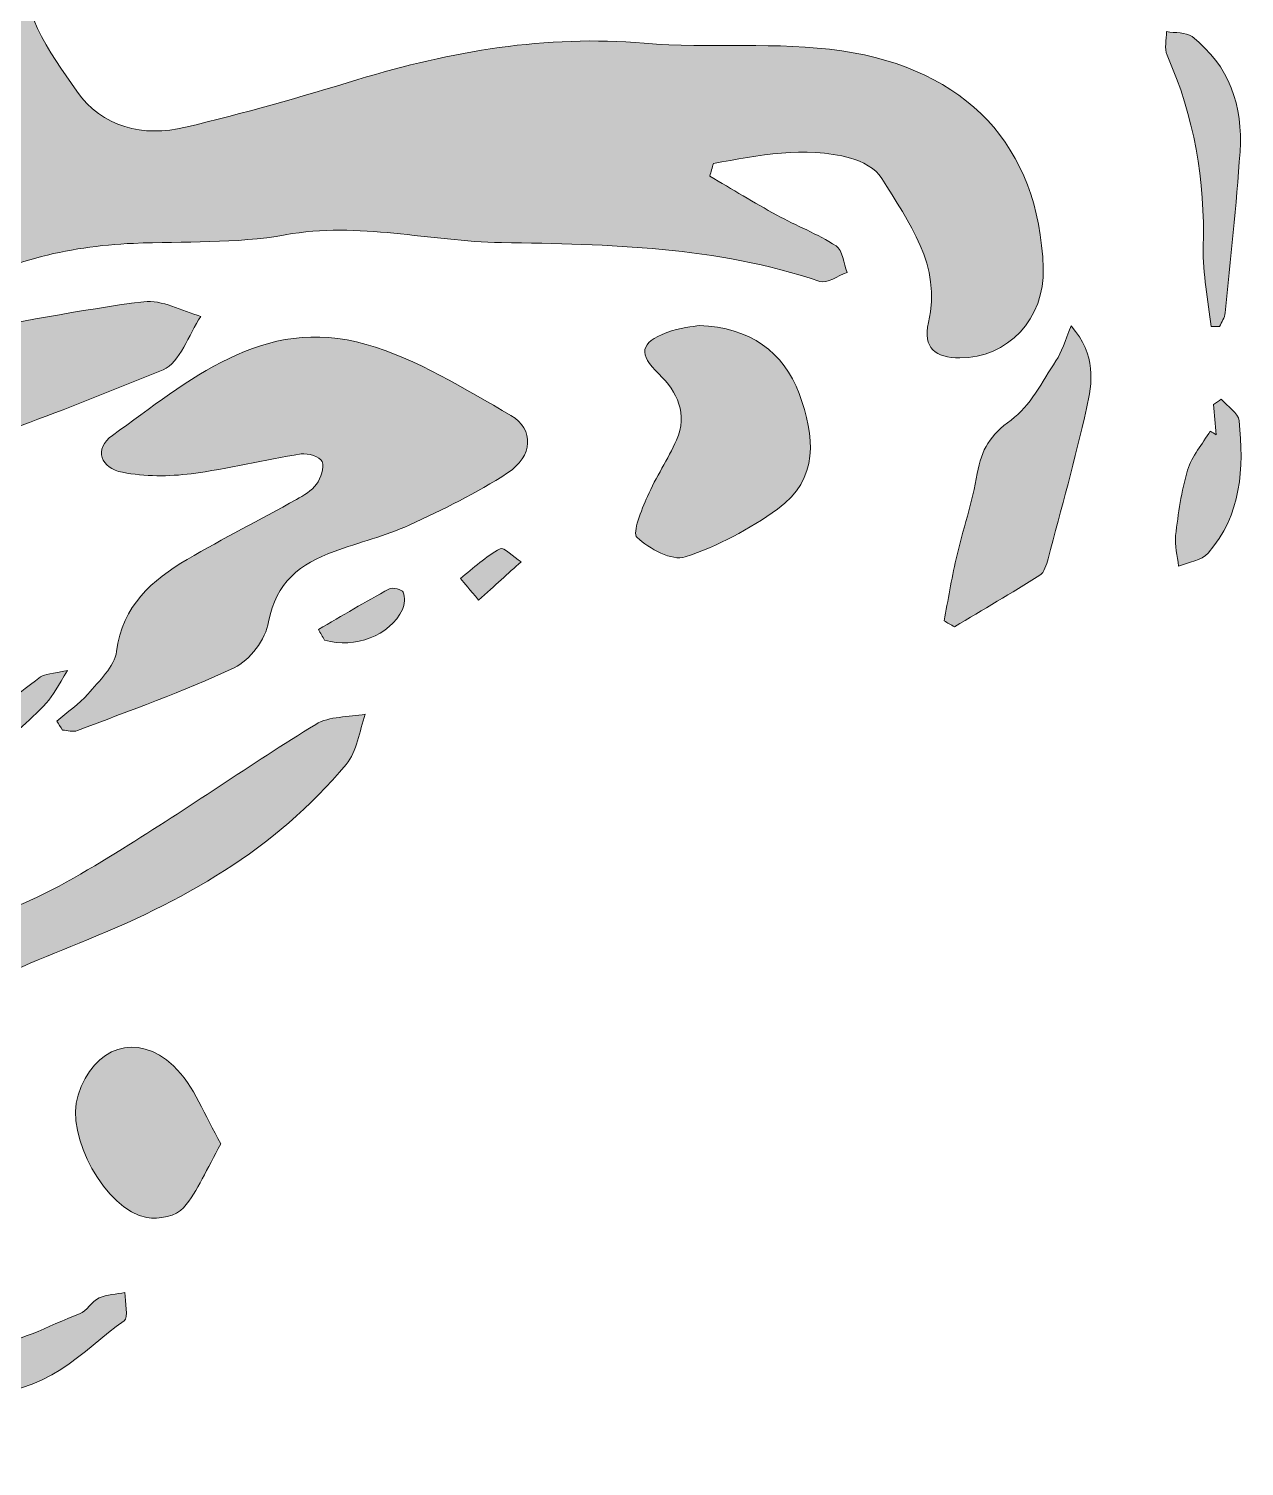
# Model space of a CAD drawing. Header units: centimetres. Extents: x -3.2 to 24.3, y 7.3 to 22.4.
# Drawn here: x 1.338 to 4.996, y 10.124 to 14.45 of the extents above; entities that cross this region are included whole.
import ezdxf

# ---------------------------------------------------------------- set-up
doc = ezdxf.new("R2010")
doc.units = ezdxf.units.CM
doc.header["$MEASUREMENT"] = 0
doc.layers.add('Layer 1', color=7, linetype='Continuous', lineweight=0)

msp = doc.modelspace()

# ---------------------------------------------------------------- hatches: boundary and pattern name
at = {"layer": 'Layer 1', "true_color": 0x000000, "transparency": 33554687}
h = msp.add_hatch(color=18, dxfattribs=at)
h.dxf.hatch_style = 2
edge = h.paths.add_edge_path()
edge.add_spline(control_points=[(3.3873, 14.0069), (3.4543, 13.9676), (3.5205, 13.9269), (3.5887, 13.8896), (3.6476, 13.8573), (3.7115, 13.8332), (3.7674, 13.7966), (3.7873, 13.7836), (3.79, 13.7443), (3.8006, 13.717), (3.7729, 13.7072), (3.74, 13.6823), (3.7182, 13.6897), (3.4066, 13.7958), (3.0841, 13.8015), (2.7601, 13.8068), (2.5436, 13.8104), (2.331, 13.8703), (2.1098, 13.8302), (1.9608, 13.8032), (1.8054, 13.811), (1.6528, 13.8045), (1.4507, 13.7959), (1.2595, 13.7483), (1.085, 13.6445), (1.0493, 13.6232), (1.0216, 13.5883), (0.9902, 13.5597), (0.994, 13.5503), (0.9977, 13.5409), (1.0015, 13.5315), (1.0363, 13.5315), (1.0719, 13.5267), (1.1058, 13.5323), (1.2985, 13.5643), (1.49, 13.6042), (1.6835, 13.6289), (1.7381, 13.6359), (1.7981, 13.6007), (1.8556, 13.5848), (1.8183, 13.5297), (1.793, 13.4452), (1.7417, 13.4243), (1.4753, 13.3162), (1.2071, 13.2064), (0.9302, 13.1324), (0.716, 13.0751), (0.5205, 13.3296), (0.5953, 13.539), (0.6189, 13.6054), (0.6486, 13.6696), (0.6719, 13.7361), (0.7376, 13.9236), (0.7938, 13.9602), (0.9905, 13.9553), (1.0464, 13.9539), (1.1044, 13.9673), (1.1584, 13.9837), (1.2186, 14.0019), (1.2472, 14.0494), (1.2271, 14.1117), (1.1969, 14.2055), (1.1695, 14.3018), (1.1254, 14.3892), (1.062, 14.5147), (1.0625, 14.6545), (1.1519, 14.7359), (1.1816, 14.7629), (1.2357, 14.7897), (1.2673, 14.78), (1.2946, 14.7715), (1.3239, 14.7094), (1.3208, 14.6738), (1.3061, 14.5079), (1.3967, 14.3838), (1.4818, 14.2625), (1.5583, 14.1537), (1.682, 14.1234), (1.8092, 14.1538), (1.9837, 14.1953), (2.1564, 14.245), (2.328, 14.2973), (2.6095, 14.383), (2.8935, 14.4321), (3.1902, 14.407), (3.3875, 14.3903), (3.5894, 14.4126), (3.7843, 14.3838), (4.1581, 14.3285), (4.3779, 14.1003), (4.3911, 13.7299), (4.3965, 13.5779), (4.2827, 13.4588), (4.1395, 13.4599), (4.0676, 13.4604), (4.0273, 13.4891), (4.0454, 13.5661), (4.0861, 13.7392), (3.9861, 13.8675), (3.9053, 14.0001), (3.8875, 14.0294), (3.8456, 14.0519), (3.8104, 14.0613), (3.6711, 14.0988), (3.5344, 14.0689), (3.3982, 14.0449), (3.3945, 14.0322), (3.3909, 14.0196), (3.3873, 14.0069)], knot_values=[0, 0, 0, 0, 1, 1, 1, 2, 2, 2, 3, 3, 3, 4, 4, 4, 5, 5, 5, 6, 6, 6, 7, 7, 7, 8, 8, 8, 9, 9, 9, 10, 10, 10, 11, 11, 11, 12, 12, 12, 13, 13, 13, 14, 14, 14, 15, 15, 15, 16, 16, 16, 17, 17, 17, 18, 18, 18, 19, 19, 19, 20, 20, 20, 21, 21, 21, 22, 22, 22, 23, 23, 23, 24, 24, 24, 25, 25, 25, 26, 26, 26, 27, 27, 27, 28, 28, 28, 29, 29, 29, 30, 30, 30, 31, 31, 31, 32, 32, 32, 33, 33, 33, 34, 34, 34, 35, 35, 35, 36, 36, 36, 36], degree=3, periodic=0)
h = msp.add_hatch(color=18, dxfattribs=at)
h.dxf.hatch_style = 2
edge = h.paths.add_edge_path()
edge.add_spline(control_points=[(4.8961, 13.5539), (4.8877, 13.6334), (4.8706, 13.7132), (4.8727, 13.7924), (4.878, 13.9939), (4.8457, 14.1862), (4.7636, 14.3707), (4.7547, 14.3907), (4.762, 14.4179), (4.7618, 14.4418), (4.7878, 14.4372), (4.8202, 14.441), (4.8387, 14.4267), (4.952, 14.3395), (4.9921, 14.2172), (4.9832, 14.08), (4.9726, 13.9181), (4.9544, 13.7567), (4.9384, 13.5951), (4.937, 13.5812), (4.9275, 13.568), (4.9218, 13.5545), (4.9132, 13.5543), (4.9047, 13.5541), (4.8961, 13.5539)], knot_values=[0, 0, 0, 0, 1, 1, 1, 2, 2, 2, 3, 3, 3, 4, 4, 4, 5, 5, 5, 6, 6, 6, 7, 7, 7, 8, 8, 8, 8], degree=3, periodic=0)
h = msp.add_hatch(color=18, dxfattribs=at)
h.dxf.hatch_style = 2
edge = h.paths.add_edge_path()
edge.add_spline(control_points=[(1.4221, 12.3669), (1.4536, 12.3937), (1.489, 12.4172), (1.5155, 12.4482), (1.5493, 12.4877), (1.5957, 12.5306), (1.6018, 12.5766), (1.6202, 12.7141), (1.7078, 12.7908), (1.8148, 12.8534), (1.9225, 12.9164), (2.0339, 12.9729), (2.1431, 13.0335), (2.1651, 13.0457), (2.1894, 13.0597), (2.2033, 13.0794), (2.2165, 13.0981), (2.2281, 13.1299), (2.2206, 13.1477), (2.2145, 13.1622), (2.1779, 13.1739), (2.1574, 13.1707), (2.0468, 13.153), (1.9377, 13.1254), (1.8268, 13.1112), (1.7588, 13.1025), (1.6866, 13.1023), (1.6197, 13.1155), (1.5553, 13.128), (1.5312, 13.1849), (1.5898, 13.2267), (1.8179, 13.3895), (2.0421, 13.5906), (2.3529, 13.5004), (2.5062, 13.456), (2.6486, 13.3675), (2.7886, 13.2864), (2.8602, 13.2449), (2.855, 13.1635), (2.7787, 13.1134), (2.6857, 13.0524), (2.5843, 13.0032), (2.4829, 12.9568), (2.4105, 12.9236), (2.3317, 12.9046), (2.2565, 12.8773), (2.1551, 12.8405), (2.0808, 12.7849), (2.0596, 12.6651), (2.0504, 12.6133), (2.0028, 12.5493), (1.9556, 12.527), (1.8027, 12.4547), (1.6421, 12.3989), (1.484, 12.3381), (1.4711, 12.3332), (1.4541, 12.3389), (1.439, 12.3397), (1.4334, 12.3487), (1.4277, 12.3578), (1.4221, 12.3669)], knot_values=[0, 0, 0, 0, 1, 1, 1, 2, 2, 2, 3, 3, 3, 4, 4, 4, 5, 5, 5, 6, 6, 6, 7, 7, 7, 8, 8, 8, 9, 9, 9, 10, 10, 10, 11, 11, 11, 12, 12, 12, 13, 13, 13, 14, 14, 14, 15, 15, 15, 16, 16, 16, 17, 17, 17, 18, 18, 18, 19, 19, 19, 20, 20, 20, 20], degree=3, periodic=0)
h = msp.add_hatch(color=18, dxfattribs=at)
h.dxf.hatch_style = 2
edge = h.paths.add_edge_path()
edge.add_spline(control_points=[(3.3557, 13.5576), (3.5087, 13.5514), (3.6105, 13.477), (3.6562, 13.3524), (3.7034, 13.2238), (3.7176, 13.095), (3.5911, 13.0047), (3.5067, 12.9444), (3.4115, 12.8934), (3.3136, 12.8608), (3.274, 12.8477), (3.2052, 12.8849), (3.1684, 12.9192), (3.1531, 12.9334), (3.1821, 13.0023), (3.1996, 13.0425), (3.225, 13.1009), (3.2616, 13.1544), (3.2872, 13.2126), (3.3216, 13.2909), (3.2902, 13.357), (3.2338, 13.4116), (3.1724, 13.4709), (3.1765, 13.5059), (3.2581, 13.5361), (3.2964, 13.5502), (3.3386, 13.554), (3.3557, 13.5576)], knot_values=[0, 0, 0, 0, 1, 1, 1, 2, 2, 2, 3, 3, 3, 4, 4, 4, 5, 5, 5, 6, 6, 6, 7, 7, 7, 8, 8, 8, 9, 9, 9, 9], degree=3, periodic=0)
h = msp.add_hatch(color=18, dxfattribs=at)
h.dxf.hatch_style = 2
edge = h.paths.add_edge_path()
edge.add_spline(control_points=[(4.4751, 13.5558), (4.5519, 13.4684), (4.5387, 13.3851), (4.5214, 13.3074), (4.4875, 13.1557), (4.4452, 13.0058), (4.4053, 12.8554), (4.4006, 12.8374), (4.3939, 12.814), (4.3803, 12.8054), (4.296, 12.7519), (4.2095, 12.7018), (4.1238, 12.6506), (4.1133, 12.6565), (4.1029, 12.6624), (4.0925, 12.6683), (4.1044, 12.7305), (4.1145, 12.7931), (4.1288, 12.8547), (4.1489, 12.9409), (4.1774, 13.0254), (4.1923, 13.1123), (4.2045, 13.183), (4.2322, 13.2289), (4.2941, 13.2728), (4.3521, 13.314), (4.3875, 13.3884), (4.4293, 13.4506), (4.447, 13.477), (4.4554, 13.5096), (4.4751, 13.5558)], knot_values=[0, 0, 0, 0, 1, 1, 1, 2, 2, 2, 3, 3, 3, 4, 4, 4, 5, 5, 5, 6, 6, 6, 7, 7, 7, 8, 8, 8, 9, 9, 9, 10, 10, 10, 10], degree=3, periodic=0)
h = msp.add_hatch(color=18, dxfattribs=at)
h.dxf.hatch_style = 2
edge = h.paths.add_edge_path()
edge.add_spline(control_points=[(4.9115, 13.2287), (4.9089, 13.2591), (4.9064, 13.2895), (4.9039, 13.3199), (4.9115, 13.3252), (4.9192, 13.3304), (4.9269, 13.3357), (4.9455, 13.314), (4.9779, 13.2938), (4.9804, 13.2704), (4.996, 13.1277), (4.9871, 12.9872), (4.8872, 12.8722), (4.868, 12.8501), (4.8285, 12.8456), (4.7984, 12.833), (4.795, 12.8637), (4.7859, 12.8951), (4.7895, 12.925), (4.7974, 12.9914), (4.8062, 13.0587), (4.8256, 13.1222), (4.8384, 13.1642), (4.8701, 13.2005), (4.8934, 13.2393), (4.8994, 13.2358), (4.9054, 13.2322), (4.9115, 13.2287)], knot_values=[0, 0, 0, 0, 1, 1, 1, 2, 2, 2, 3, 3, 3, 4, 4, 4, 5, 5, 5, 6, 6, 6, 7, 7, 7, 8, 8, 8, 9, 9, 9, 9], degree=3, periodic=0)
h = msp.add_hatch(color=18, dxfattribs=at)
h.dxf.hatch_style = 2
edge = h.paths.add_edge_path()
edge.add_spline(control_points=[(2.6915, 12.7306), (2.6638, 12.7638), (2.6503, 12.78), (2.6368, 12.7963), (2.6761, 12.827), (2.7131, 12.862), (2.7563, 12.8856), (2.7669, 12.8914), (2.7977, 12.8602), (2.8193, 12.846), (2.7803, 12.8108), (2.7413, 12.7756), (2.6915, 12.7306)], knot_values=[0, 0, 0, 0, 1, 1, 1, 2, 2, 2, 3, 3, 3, 4, 4, 4, 4], degree=3, periodic=0)
h = msp.add_hatch(color=18, dxfattribs=at)
h.dxf.hatch_style = 2
edge = h.paths.add_edge_path()
edge.add_spline(control_points=[(2.2093, 12.6424), (2.2804, 12.6836), (2.3509, 12.7259), (2.4233, 12.7648), (2.4332, 12.7701), (2.4613, 12.7626), (2.4647, 12.7543), (2.4708, 12.7397), (2.4696, 12.7173), (2.4624, 12.7026), (2.4237, 12.6234), (2.3199, 12.5837), (2.2279, 12.6103), (2.2217, 12.621), (2.2155, 12.6317), (2.2093, 12.6424)], knot_values=[0, 0, 0, 0, 1, 1, 1, 2, 2, 2, 3, 3, 3, 4, 4, 4, 5, 5, 5, 5], degree=3, periodic=0)
h = msp.add_hatch(color=18, dxfattribs=at)
h.dxf.hatch_style = 2
edge = h.paths.add_edge_path()
edge.add_spline(control_points=[(0.6886, 11.5452), (0.8554, 11.6989), (1.0744, 11.7236), (1.2734, 11.7987), (1.3949, 11.8445), (1.5089, 11.9137), (1.62, 11.9826), (1.8158, 12.104), (2.0051, 12.236), (2.2012, 12.3569), (2.2418, 12.3819), (2.3003, 12.3779), (2.3505, 12.3873), (2.3321, 12.3365), (2.3257, 12.2756), (2.2932, 12.2365), (2.0789, 11.9787), (1.7978, 11.8215), (1.4894, 11.6985), (1.2259, 11.5934), (0.9678, 11.4725), (0.7158, 11.3422), (0.6197, 11.2926), (0.5493, 11.195), (0.4633, 11.1241), (0.4151, 11.0844), (0.3728, 11.0219), (0.2729, 11.0519), (0.357, 11.1802), (0.436, 11.3007), (0.5193, 11.4276), (0.4874, 11.4314), (0.4589, 11.4348), (0.4088, 11.4409), (0.4391, 11.4852), (0.4562, 11.5218), (0.4834, 11.5481), (0.603, 11.6638), (0.7283, 11.7737), (0.8456, 11.8917), (0.8918, 11.9383), (0.9315, 11.9964), (0.9583, 12.0563), (1.0459, 12.253), (1.2092, 12.3762), (1.3732, 12.4996), (1.3863, 12.5094), (1.4076, 12.5084), (1.4546, 12.5193), (1.4245, 12.4722), (1.4115, 12.4431), (1.3909, 12.4214), (1.3379, 12.3657), (1.277, 12.3171), (1.2281, 12.2584), (1.1925, 12.2155), (1.153, 12.1631), (1.1467, 12.1112), (1.1309, 11.982), (1.0621, 11.894), (0.9664, 11.8174), (0.867, 11.7378), (0.7695, 11.6559), (0.6712, 11.575), (0.677, 11.565), (0.6828, 11.5551), (0.6886, 11.5452)], knot_values=[0, 0, 0, 0, 1, 1, 1, 2, 2, 2, 3, 3, 3, 4, 4, 4, 5, 5, 5, 6, 6, 6, 7, 7, 7, 8, 8, 8, 9, 9, 9, 10, 10, 10, 11, 11, 11, 12, 12, 12, 13, 13, 13, 14, 14, 14, 15, 15, 15, 16, 16, 16, 17, 17, 17, 18, 18, 18, 19, 19, 19, 20, 20, 20, 21, 21, 21, 22, 22, 22, 22], degree=3, periodic=0)
h = msp.add_hatch(color=18, dxfattribs=at)
h.dxf.hatch_style = 2
edge = h.paths.add_edge_path()
edge.add_spline(control_points=[(1.9159, 11.0949), (1.8732, 11.0183), (1.8469, 10.953), (1.8038, 10.902), (1.7831, 10.8774), (1.7279, 10.8658), (1.6928, 10.8724), (1.5684, 10.8958), (1.4464, 11.1202), (1.4859, 11.2408), (1.5336, 11.3868), (1.6626, 11.4333), (1.7733, 11.3289), (1.8357, 11.2701), (1.8669, 11.1783), (1.9159, 11.0949)], knot_values=[0, 0, 0, 0, 1, 1, 1, 2, 2, 2, 3, 3, 3, 4, 4, 4, 5, 5, 5, 5], degree=3, periodic=0)
h = msp.add_hatch(color=18, dxfattribs=at)
h.dxf.hatch_style = 2
edge = h.paths.add_edge_path()
edge.add_spline(control_points=[(1.1628, 10.3437), (1.0796, 10.363), (0.9461, 10.3943), (0.8124, 10.425), (0.7192, 10.4464), (0.6241, 10.4611), (0.5331, 10.4894), (0.4027, 10.5299), (0.3307, 10.461), (0.26, 10.3686), (0.2002, 10.2906), (0.1325, 10.218), (0.0624, 10.149), (0.0448, 10.1317), (-0.0127, 10.1241), (-0.0225, 10.136), (-0.0449, 10.1633), (-0.07, 10.2174), (-0.0573, 10.2396), (0.0315, 10.3943), (0.1389, 10.5463), (0.3171, 10.5927), (0.4213, 10.6198), (0.5433, 10.5862), (0.6561, 10.5711), (0.8398, 10.5465), (1.0219, 10.4997), (1.2059, 10.4921), (1.2995, 10.4882), (1.3963, 10.5478), (1.4902, 10.5827), (1.5127, 10.591), (1.527, 10.6199), (1.5493, 10.6305), (1.5726, 10.6415), (1.601, 10.6418), (1.6272, 10.6467), (1.6269, 10.6176), (1.6385, 10.5716), (1.6247, 10.562), (1.4974, 10.4735), (1.3969, 10.3322), (1.1628, 10.3437)], knot_values=[0, 0, 0, 0, 1, 1, 1, 2, 2, 2, 3, 3, 3, 4, 4, 4, 5, 5, 5, 6, 6, 6, 7, 7, 7, 8, 8, 8, 9, 9, 9, 10, 10, 10, 11, 11, 11, 12, 12, 12, 13, 13, 13, 14, 14, 14, 14], degree=3, periodic=0)

# ---------------------------------------------------------------- linework, layer by layer
at = {"layer": 'Layer 1', "color": 18, "lineweight": 0, "true_color": 0x000000}
for points, knots in [([(3.3873, 14.0069), (3.4543, 13.9676), (3.5205, 13.9269), (3.5887, 13.8896), (3.6476, 13.8573), (3.7115, 13.8332), (3.7674, 13.7966), (3.7873, 13.7836), (3.79, 13.7443), (3.8006, 13.717), (3.7729, 13.7072), (3.74, 13.6823), (3.7182, 13.6897), (3.4066, 13.7958), (3.0841, 13.8015), (2.7601, 13.8068), (2.5436, 13.8104), (2.331, 13.8703), (2.1098, 13.8302), (1.9608, 13.8032), (1.8054, 13.811), (1.6528, 13.8045), (1.4507, 13.7959), (1.2595, 13.7483), (1.085, 13.6445), (1.0493, 13.6232), (1.0216, 13.5883), (0.9902, 13.5597), (0.994, 13.5503), (0.9977, 13.5409), (1.0015, 13.5315), (1.0363, 13.5315), (1.0719, 13.5267), (1.1058, 13.5323), (1.2985, 13.5643), (1.49, 13.6042), (1.6835, 13.6289), (1.7381, 13.6359), (1.7981, 13.6007), (1.8556, 13.5848), (1.8183, 13.5297), (1.793, 13.4452), (1.7417, 13.4243), (1.4753, 13.3162), (1.2071, 13.2064), (0.9302, 13.1324), (0.716, 13.0751), (0.5205, 13.3296), (0.5953, 13.539), (0.6189, 13.6054), (0.6486, 13.6696), (0.6719, 13.7361), (0.7376, 13.9236), (0.7938, 13.9602), (0.9905, 13.9553), (1.0464, 13.9539), (1.1044, 13.9673), (1.1584, 13.9837), (1.2186, 14.0019), (1.2472, 14.0494), (1.2271, 14.1117), (1.1969, 14.2055), (1.1695, 14.3018), (1.1254, 14.3892), (1.062, 14.5147), (1.0625, 14.6545), (1.1519, 14.7359), (1.1816, 14.7629), (1.2357, 14.7897), (1.2673, 14.78), (1.2946, 14.7715), (1.3239, 14.7094), (1.3208, 14.6738), (1.3061, 14.5079), (1.3967, 14.3838), (1.4818, 14.2625), (1.5583, 14.1537), (1.682, 14.1234), (1.8092, 14.1538), (1.9837, 14.1953), (2.1564, 14.245), (2.328, 14.2973), (2.6095, 14.383), (2.8935, 14.4321), (3.1902, 14.407), (3.3875, 14.3903), (3.5894, 14.4126), (3.7843, 14.3838), (4.1581, 14.3285), (4.3779, 14.1003), (4.3911, 13.7299), (4.3965, 13.5779), (4.2827, 13.4588), (4.1395, 13.4599), (4.0676, 13.4604), (4.0273, 13.4891), (4.0454, 13.5661), (4.0861, 13.7392), (3.9861, 13.8675), (3.9053, 14.0001), (3.8875, 14.0294), (3.8456, 14.0519), (3.8104, 14.0613), (3.6711, 14.0988), (3.5344, 14.0689), (3.3982, 14.0449), (3.3945, 14.0322), (3.3909, 14.0196), (3.3873, 14.0069)], [0, 0, 0, 0, 1, 1, 1, 2, 2, 2, 3, 3, 3, 4, 4, 4, 5, 5, 5, 6, 6, 6, 7, 7, 7, 8, 8, 8, 9, 9, 9, 10, 10, 10, 11, 11, 11, 12, 12, 12, 13, 13, 13, 14, 14, 14, 15, 15, 15, 16, 16, 16, 17, 17, 17, 18, 18, 18, 19, 19, 19, 20, 20, 20, 21, 21, 21, 22, 22, 22, 23, 23, 23, 24, 24, 24, 25, 25, 25, 26, 26, 26, 27, 27, 27, 28, 28, 28, 29, 29, 29, 30, 30, 30, 31, 31, 31, 32, 32, 32, 33, 33, 33, 34, 34, 34, 35, 35, 35, 36, 36, 36, 36]), ([(3.3873, 14.0069), (3.4543, 13.9676), (3.5205, 13.9269), (3.5887, 13.8896), (3.6476, 13.8573), (3.7115, 13.8332), (3.7674, 13.7966), (3.7873, 13.7836), (3.79, 13.7443), (3.8006, 13.717), (3.7729, 13.7072), (3.74, 13.6823), (3.7182, 13.6897), (3.4066, 13.7958), (3.0841, 13.8015), (2.7601, 13.8068), (2.5436, 13.8104), (2.331, 13.8703), (2.1098, 13.8302), (1.9608, 13.8032), (1.8054, 13.811), (1.6528, 13.8045), (1.4507, 13.7959), (1.2595, 13.7483), (1.085, 13.6445), (1.0493, 13.6232), (1.0216, 13.5883), (0.9902, 13.5597), (0.994, 13.5503), (0.9977, 13.5409), (1.0015, 13.5315), (1.0363, 13.5315), (1.0719, 13.5267), (1.1058, 13.5323), (1.2985, 13.5643), (1.49, 13.6042), (1.6835, 13.6289), (1.7381, 13.6359), (1.7981, 13.6007), (1.8556, 13.5848), (1.8183, 13.5297), (1.793, 13.4452), (1.7417, 13.4243), (1.4753, 13.3162), (1.2071, 13.2064), (0.9302, 13.1324), (0.716, 13.0751), (0.5205, 13.3296), (0.5953, 13.539), (0.6189, 13.6054), (0.6486, 13.6696), (0.6719, 13.7361), (0.7376, 13.9236), (0.7938, 13.9602), (0.9905, 13.9553), (1.0464, 13.9539), (1.1044, 13.9673), (1.1584, 13.9837), (1.2186, 14.0019), (1.2472, 14.0494), (1.2271, 14.1117), (1.1969, 14.2055), (1.1695, 14.3018), (1.1254, 14.3892), (1.062, 14.5147), (1.0625, 14.6545), (1.1519, 14.7359), (1.1816, 14.7629), (1.2357, 14.7897), (1.2673, 14.78), (1.2946, 14.7715), (1.3239, 14.7094), (1.3208, 14.6738), (1.3061, 14.5079), (1.3967, 14.3838), (1.4818, 14.2625), (1.5583, 14.1537), (1.682, 14.1234), (1.8092, 14.1538), (1.9837, 14.1953), (2.1564, 14.245), (2.328, 14.2973), (2.6095, 14.383), (2.8935, 14.4321), (3.1902, 14.407), (3.3875, 14.3903), (3.5894, 14.4126), (3.7843, 14.3838), (4.1581, 14.3285), (4.3779, 14.1003), (4.3911, 13.7299), (4.3965, 13.5779), (4.2827, 13.4588), (4.1395, 13.4599), (4.0676, 13.4604), (4.0273, 13.4891), (4.0454, 13.5661), (4.0861, 13.7392), (3.9861, 13.8675), (3.9053, 14.0001), (3.8875, 14.0294), (3.8456, 14.0519), (3.8104, 14.0613), (3.6711, 14.0988), (3.5344, 14.0689), (3.3982, 14.0449), (3.3945, 14.0322), (3.3909, 14.0196), (3.3873, 14.0069)], [0, 0, 0, 0, 1, 1, 1, 2, 2, 2, 3, 3, 3, 4, 4, 4, 5, 5, 5, 6, 6, 6, 7, 7, 7, 8, 8, 8, 9, 9, 9, 10, 10, 10, 11, 11, 11, 12, 12, 12, 13, 13, 13, 14, 14, 14, 15, 15, 15, 16, 16, 16, 17, 17, 17, 18, 18, 18, 19, 19, 19, 20, 20, 20, 21, 21, 21, 22, 22, 22, 23, 23, 23, 24, 24, 24, 25, 25, 25, 26, 26, 26, 27, 27, 27, 28, 28, 28, 29, 29, 29, 30, 30, 30, 31, 31, 31, 32, 32, 32, 33, 33, 33, 34, 34, 34, 35, 35, 35, 36, 36, 36, 36]), ([(4.8961, 13.5539), (4.8877, 13.6334), (4.8706, 13.7132), (4.8727, 13.7924), (4.878, 13.9939), (4.8457, 14.1862), (4.7636, 14.3707), (4.7547, 14.3907), (4.762, 14.4179), (4.7618, 14.4418), (4.7878, 14.4372), (4.8202, 14.441), (4.8387, 14.4267), (4.952, 14.3395), (4.9921, 14.2172), (4.9832, 14.08), (4.9726, 13.9181), (4.9544, 13.7567), (4.9384, 13.5951), (4.937, 13.5812), (4.9275, 13.568), (4.9218, 13.5545), (4.9132, 13.5543), (4.9047, 13.5541), (4.8961, 13.5539)], [0, 0, 0, 0, 1, 1, 1, 2, 2, 2, 3, 3, 3, 4, 4, 4, 5, 5, 5, 6, 6, 6, 7, 7, 7, 8, 8, 8, 8]), ([(4.8961, 13.5539), (4.8877, 13.6334), (4.8706, 13.7132), (4.8727, 13.7924), (4.878, 13.9939), (4.8457, 14.1862), (4.7636, 14.3707), (4.7547, 14.3907), (4.762, 14.4179), (4.7618, 14.4418), (4.7878, 14.4372), (4.8202, 14.441), (4.8387, 14.4267), (4.952, 14.3395), (4.9921, 14.2172), (4.9832, 14.08), (4.9726, 13.9181), (4.9544, 13.7567), (4.9384, 13.5951), (4.937, 13.5812), (4.9275, 13.568), (4.9218, 13.5545), (4.9132, 13.5543), (4.9047, 13.5541), (4.8961, 13.5539)], [0, 0, 0, 0, 1, 1, 1, 2, 2, 2, 3, 3, 3, 4, 4, 4, 5, 5, 5, 6, 6, 6, 7, 7, 7, 8, 8, 8, 8]), ([(1.4221, 12.3669), (1.4536, 12.3937), (1.489, 12.4172), (1.5155, 12.4482), (1.5493, 12.4877), (1.5957, 12.5306), (1.6018, 12.5766), (1.6202, 12.7141), (1.7078, 12.7908), (1.8148, 12.8534), (1.9225, 12.9164), (2.0339, 12.9729), (2.1431, 13.0335), (2.1651, 13.0457), (2.1894, 13.0597), (2.2033, 13.0794), (2.2165, 13.0981), (2.2281, 13.1299), (2.2206, 13.1477), (2.2145, 13.1622), (2.1779, 13.1739), (2.1574, 13.1707), (2.0468, 13.153), (1.9377, 13.1254), (1.8268, 13.1112), (1.7588, 13.1025), (1.6866, 13.1023), (1.6197, 13.1155), (1.5553, 13.128), (1.5312, 13.1849), (1.5898, 13.2267), (1.8179, 13.3895), (2.0421, 13.5906), (2.3529, 13.5004), (2.5062, 13.456), (2.6486, 13.3675), (2.7886, 13.2864), (2.8602, 13.2449), (2.855, 13.1635), (2.7787, 13.1134), (2.6857, 13.0524), (2.5843, 13.0032), (2.4829, 12.9568), (2.4105, 12.9236), (2.3317, 12.9046), (2.2565, 12.8773), (2.1551, 12.8405), (2.0808, 12.7849), (2.0596, 12.6651), (2.0504, 12.6133), (2.0028, 12.5493), (1.9556, 12.527), (1.8027, 12.4547), (1.6421, 12.3989), (1.484, 12.3381), (1.4711, 12.3332), (1.4541, 12.3389), (1.439, 12.3397), (1.4334, 12.3487), (1.4277, 12.3578), (1.4221, 12.3669)], [0, 0, 0, 0, 1, 1, 1, 2, 2, 2, 3, 3, 3, 4, 4, 4, 5, 5, 5, 6, 6, 6, 7, 7, 7, 8, 8, 8, 9, 9, 9, 10, 10, 10, 11, 11, 11, 12, 12, 12, 13, 13, 13, 14, 14, 14, 15, 15, 15, 16, 16, 16, 17, 17, 17, 18, 18, 18, 19, 19, 19, 20, 20, 20, 20]), ([(1.4221, 12.3669), (1.4536, 12.3937), (1.489, 12.4172), (1.5155, 12.4482), (1.5493, 12.4877), (1.5957, 12.5306), (1.6018, 12.5766), (1.6202, 12.7141), (1.7078, 12.7908), (1.8148, 12.8534), (1.9225, 12.9164), (2.0339, 12.9729), (2.1431, 13.0335), (2.1651, 13.0457), (2.1894, 13.0597), (2.2033, 13.0794), (2.2165, 13.0981), (2.2281, 13.1299), (2.2206, 13.1477), (2.2145, 13.1622), (2.1779, 13.1739), (2.1574, 13.1707), (2.0468, 13.153), (1.9377, 13.1254), (1.8268, 13.1112), (1.7588, 13.1025), (1.6866, 13.1023), (1.6197, 13.1155), (1.5553, 13.128), (1.5312, 13.1849), (1.5898, 13.2267), (1.8179, 13.3895), (2.0421, 13.5906), (2.3529, 13.5004), (2.5062, 13.456), (2.6486, 13.3675), (2.7886, 13.2864), (2.8602, 13.2449), (2.855, 13.1635), (2.7787, 13.1134), (2.6857, 13.0524), (2.5843, 13.0032), (2.4829, 12.9568), (2.4105, 12.9236), (2.3317, 12.9046), (2.2565, 12.8773), (2.1551, 12.8405), (2.0808, 12.7849), (2.0596, 12.6651), (2.0504, 12.6133), (2.0028, 12.5493), (1.9556, 12.527), (1.8027, 12.4547), (1.6421, 12.3989), (1.484, 12.3381), (1.4711, 12.3332), (1.4541, 12.3389), (1.439, 12.3397), (1.4334, 12.3487), (1.4277, 12.3578), (1.4221, 12.3669)], [0, 0, 0, 0, 1, 1, 1, 2, 2, 2, 3, 3, 3, 4, 4, 4, 5, 5, 5, 6, 6, 6, 7, 7, 7, 8, 8, 8, 9, 9, 9, 10, 10, 10, 11, 11, 11, 12, 12, 12, 13, 13, 13, 14, 14, 14, 15, 15, 15, 16, 16, 16, 17, 17, 17, 18, 18, 18, 19, 19, 19, 20, 20, 20, 20]), ([(3.3557, 13.5576), (3.5087, 13.5514), (3.6105, 13.477), (3.6562, 13.3524), (3.7034, 13.2238), (3.7176, 13.095), (3.5911, 13.0047), (3.5067, 12.9444), (3.4115, 12.8934), (3.3136, 12.8608), (3.274, 12.8477), (3.2052, 12.8849), (3.1684, 12.9192), (3.1531, 12.9334), (3.1821, 13.0023), (3.1996, 13.0425), (3.225, 13.1009), (3.2616, 13.1544), (3.2872, 13.2126), (3.3216, 13.2909), (3.2902, 13.357), (3.2338, 13.4116), (3.1724, 13.4709), (3.1765, 13.5059), (3.2581, 13.5361), (3.2964, 13.5502), (3.3386, 13.554), (3.3557, 13.5576)], [0, 0, 0, 0, 1, 1, 1, 2, 2, 2, 3, 3, 3, 4, 4, 4, 5, 5, 5, 6, 6, 6, 7, 7, 7, 8, 8, 8, 9, 9, 9, 9]), ([(3.3557, 13.5576), (3.5087, 13.5514), (3.6105, 13.477), (3.6562, 13.3524), (3.7034, 13.2238), (3.7176, 13.095), (3.5911, 13.0047), (3.5067, 12.9444), (3.4115, 12.8934), (3.3136, 12.8608), (3.274, 12.8477), (3.2052, 12.8849), (3.1684, 12.9192), (3.1531, 12.9334), (3.1821, 13.0023), (3.1996, 13.0425), (3.225, 13.1009), (3.2616, 13.1544), (3.2872, 13.2126), (3.3216, 13.2909), (3.2902, 13.357), (3.2338, 13.4116), (3.1724, 13.4709), (3.1765, 13.5059), (3.2581, 13.5361), (3.2964, 13.5502), (3.3386, 13.554), (3.3557, 13.5576)], [0, 0, 0, 0, 1, 1, 1, 2, 2, 2, 3, 3, 3, 4, 4, 4, 5, 5, 5, 6, 6, 6, 7, 7, 7, 8, 8, 8, 9, 9, 9, 9]), ([(4.4751, 13.5558), (4.5519, 13.4684), (4.5387, 13.3851), (4.5214, 13.3074), (4.4875, 13.1557), (4.4452, 13.0058), (4.4053, 12.8554), (4.4006, 12.8374), (4.3939, 12.814), (4.3803, 12.8054), (4.296, 12.7519), (4.2095, 12.7018), (4.1238, 12.6506), (4.1133, 12.6565), (4.1029, 12.6624), (4.0925, 12.6683), (4.1044, 12.7305), (4.1145, 12.7931), (4.1288, 12.8547), (4.1489, 12.9409), (4.1774, 13.0254), (4.1923, 13.1123), (4.2045, 13.183), (4.2322, 13.2289), (4.2941, 13.2728), (4.3521, 13.314), (4.3875, 13.3884), (4.4293, 13.4506), (4.447, 13.477), (4.4554, 13.5096), (4.4751, 13.5558)], [0, 0, 0, 0, 1, 1, 1, 2, 2, 2, 3, 3, 3, 4, 4, 4, 5, 5, 5, 6, 6, 6, 7, 7, 7, 8, 8, 8, 9, 9, 9, 10, 10, 10, 10]), ([(4.4751, 13.5558), (4.5519, 13.4684), (4.5387, 13.3851), (4.5214, 13.3074), (4.4875, 13.1557), (4.4452, 13.0058), (4.4053, 12.8554), (4.4006, 12.8374), (4.3939, 12.814), (4.3803, 12.8054), (4.296, 12.7519), (4.2095, 12.7018), (4.1238, 12.6506), (4.1133, 12.6565), (4.1029, 12.6624), (4.0925, 12.6683), (4.1044, 12.7305), (4.1145, 12.7931), (4.1288, 12.8547), (4.1489, 12.9409), (4.1774, 13.0254), (4.1923, 13.1123), (4.2045, 13.183), (4.2322, 13.2289), (4.2941, 13.2728), (4.3521, 13.314), (4.3875, 13.3884), (4.4293, 13.4506), (4.447, 13.477), (4.4554, 13.5096), (4.4751, 13.5558)], [0, 0, 0, 0, 1, 1, 1, 2, 2, 2, 3, 3, 3, 4, 4, 4, 5, 5, 5, 6, 6, 6, 7, 7, 7, 8, 8, 8, 9, 9, 9, 10, 10, 10, 10]), ([(4.9115, 13.2287), (4.9089, 13.2591), (4.9064, 13.2895), (4.9039, 13.3199), (4.9115, 13.3252), (4.9192, 13.3304), (4.9269, 13.3357), (4.9455, 13.314), (4.9779, 13.2938), (4.9804, 13.2704), (4.996, 13.1277), (4.9871, 12.9872), (4.8872, 12.8722), (4.868, 12.8501), (4.8285, 12.8456), (4.7984, 12.833), (4.795, 12.8637), (4.7859, 12.8951), (4.7895, 12.925), (4.7974, 12.9914), (4.8062, 13.0587), (4.8256, 13.1222), (4.8384, 13.1642), (4.8701, 13.2005), (4.8934, 13.2393), (4.8994, 13.2358), (4.9054, 13.2322), (4.9115, 13.2287)], [0, 0, 0, 0, 1, 1, 1, 2, 2, 2, 3, 3, 3, 4, 4, 4, 5, 5, 5, 6, 6, 6, 7, 7, 7, 8, 8, 8, 9, 9, 9, 9]), ([(4.9115, 13.2287), (4.9089, 13.2591), (4.9064, 13.2895), (4.9039, 13.3199), (4.9115, 13.3252), (4.9192, 13.3304), (4.9269, 13.3357), (4.9455, 13.314), (4.9779, 13.2938), (4.9804, 13.2704), (4.996, 13.1277), (4.9871, 12.9872), (4.8872, 12.8722), (4.868, 12.8501), (4.8285, 12.8456), (4.7984, 12.833), (4.795, 12.8637), (4.7859, 12.8951), (4.7895, 12.925), (4.7974, 12.9914), (4.8062, 13.0587), (4.8256, 13.1222), (4.8384, 13.1642), (4.8701, 13.2005), (4.8934, 13.2393), (4.8994, 13.2358), (4.9054, 13.2322), (4.9115, 13.2287)], [0, 0, 0, 0, 1, 1, 1, 2, 2, 2, 3, 3, 3, 4, 4, 4, 5, 5, 5, 6, 6, 6, 7, 7, 7, 8, 8, 8, 9, 9, 9, 9]), ([(2.6915, 12.7306), (2.6638, 12.7638), (2.6503, 12.78), (2.6368, 12.7963), (2.6761, 12.827), (2.7131, 12.862), (2.7563, 12.8856), (2.7669, 12.8914), (2.7977, 12.8602), (2.8193, 12.846), (2.7803, 12.8108), (2.7413, 12.7756), (2.6915, 12.7306)], [0, 0, 0, 0, 1, 1, 1, 2, 2, 2, 3, 3, 3, 4, 4, 4, 4]), ([(2.6915, 12.7306), (2.6638, 12.7638), (2.6503, 12.78), (2.6368, 12.7963), (2.6761, 12.827), (2.7131, 12.862), (2.7563, 12.8856), (2.7669, 12.8914), (2.7977, 12.8602), (2.8193, 12.846), (2.7803, 12.8108), (2.7413, 12.7756), (2.6915, 12.7306)], [0, 0, 0, 0, 1, 1, 1, 2, 2, 2, 3, 3, 3, 4, 4, 4, 4]), ([(2.2093, 12.6424), (2.2804, 12.6836), (2.3509, 12.7259), (2.4233, 12.7648), (2.4332, 12.7701), (2.4613, 12.7626), (2.4647, 12.7543), (2.4708, 12.7397), (2.4696, 12.7173), (2.4624, 12.7026), (2.4237, 12.6234), (2.3199, 12.5837), (2.2279, 12.6103), (2.2217, 12.621), (2.2155, 12.6317), (2.2093, 12.6424)], [0, 0, 0, 0, 1, 1, 1, 2, 2, 2, 3, 3, 3, 4, 4, 4, 5, 5, 5, 5]), ([(2.2093, 12.6424), (2.2804, 12.6836), (2.3509, 12.7259), (2.4233, 12.7648), (2.4332, 12.7701), (2.4613, 12.7626), (2.4647, 12.7543), (2.4708, 12.7397), (2.4696, 12.7173), (2.4624, 12.7026), (2.4237, 12.6234), (2.3199, 12.5837), (2.2279, 12.6103), (2.2217, 12.621), (2.2155, 12.6317), (2.2093, 12.6424)], [0, 0, 0, 0, 1, 1, 1, 2, 2, 2, 3, 3, 3, 4, 4, 4, 5, 5, 5, 5]), ([(0.6886, 11.5452), (0.8554, 11.6989), (1.0744, 11.7236), (1.2734, 11.7987), (1.3949, 11.8445), (1.5089, 11.9137), (1.62, 11.9826), (1.8158, 12.104), (2.0051, 12.236), (2.2012, 12.3569), (2.2418, 12.3819), (2.3003, 12.3779), (2.3505, 12.3873), (2.3321, 12.3365), (2.3257, 12.2756), (2.2932, 12.2365), (2.0789, 11.9787), (1.7978, 11.8215), (1.4894, 11.6985), (1.2259, 11.5934), (0.9678, 11.4725), (0.7158, 11.3422), (0.6197, 11.2926), (0.5493, 11.195), (0.4633, 11.1241), (0.4151, 11.0844), (0.3728, 11.0219), (0.2729, 11.0519), (0.357, 11.1802), (0.436, 11.3007), (0.5193, 11.4276), (0.4874, 11.4314), (0.4589, 11.4348), (0.4088, 11.4409), (0.4391, 11.4852), (0.4562, 11.5218), (0.4834, 11.5481), (0.603, 11.6638), (0.7283, 11.7737), (0.8456, 11.8917), (0.8918, 11.9383), (0.9315, 11.9964), (0.9583, 12.0563), (1.0459, 12.253), (1.2092, 12.3762), (1.3732, 12.4996), (1.3863, 12.5094), (1.4076, 12.5084), (1.4546, 12.5193), (1.4245, 12.4722), (1.4115, 12.4431), (1.3909, 12.4214), (1.3379, 12.3657), (1.277, 12.3171), (1.2281, 12.2584), (1.1925, 12.2155), (1.153, 12.1631), (1.1467, 12.1112), (1.1309, 11.982), (1.0621, 11.894), (0.9664, 11.8174), (0.867, 11.7378), (0.7695, 11.6559), (0.6712, 11.575), (0.677, 11.565), (0.6828, 11.5551), (0.6886, 11.5452)], [0, 0, 0, 0, 1, 1, 1, 2, 2, 2, 3, 3, 3, 4, 4, 4, 5, 5, 5, 6, 6, 6, 7, 7, 7, 8, 8, 8, 9, 9, 9, 10, 10, 10, 11, 11, 11, 12, 12, 12, 13, 13, 13, 14, 14, 14, 15, 15, 15, 16, 16, 16, 17, 17, 17, 18, 18, 18, 19, 19, 19, 20, 20, 20, 21, 21, 21, 22, 22, 22, 22]), ([(0.6886, 11.5452), (0.8554, 11.6989), (1.0744, 11.7236), (1.2734, 11.7987), (1.3949, 11.8445), (1.5089, 11.9137), (1.62, 11.9826), (1.8158, 12.104), (2.0051, 12.236), (2.2012, 12.3569), (2.2418, 12.3819), (2.3003, 12.3779), (2.3505, 12.3873), (2.3321, 12.3365), (2.3257, 12.2756), (2.2932, 12.2365), (2.0789, 11.9787), (1.7978, 11.8215), (1.4894, 11.6985), (1.2259, 11.5934), (0.9678, 11.4725), (0.7158, 11.3422), (0.6197, 11.2926), (0.5493, 11.195), (0.4633, 11.1241), (0.4151, 11.0844), (0.3728, 11.0219), (0.2729, 11.0519), (0.357, 11.1802), (0.436, 11.3007), (0.5193, 11.4276), (0.4874, 11.4314), (0.4589, 11.4348), (0.4088, 11.4409), (0.4391, 11.4852), (0.4562, 11.5218), (0.4834, 11.5481), (0.603, 11.6638), (0.7283, 11.7737), (0.8456, 11.8917), (0.8918, 11.9383), (0.9315, 11.9964), (0.9583, 12.0563), (1.0459, 12.253), (1.2092, 12.3762), (1.3732, 12.4996), (1.3863, 12.5094), (1.4076, 12.5084), (1.4546, 12.5193), (1.4245, 12.4722), (1.4115, 12.4431), (1.3909, 12.4214), (1.3379, 12.3657), (1.277, 12.3171), (1.2281, 12.2584), (1.1925, 12.2155), (1.153, 12.1631), (1.1467, 12.1112), (1.1309, 11.982), (1.0621, 11.894), (0.9664, 11.8174), (0.867, 11.7378), (0.7695, 11.6559), (0.6712, 11.575), (0.677, 11.565), (0.6828, 11.5551), (0.6886, 11.5452)], [0, 0, 0, 0, 1, 1, 1, 2, 2, 2, 3, 3, 3, 4, 4, 4, 5, 5, 5, 6, 6, 6, 7, 7, 7, 8, 8, 8, 9, 9, 9, 10, 10, 10, 11, 11, 11, 12, 12, 12, 13, 13, 13, 14, 14, 14, 15, 15, 15, 16, 16, 16, 17, 17, 17, 18, 18, 18, 19, 19, 19, 20, 20, 20, 21, 21, 21, 22, 22, 22, 22]), ([(1.9159, 11.0949), (1.8732, 11.0183), (1.8469, 10.953), (1.8038, 10.902), (1.7831, 10.8774), (1.7279, 10.8658), (1.6928, 10.8724), (1.5684, 10.8958), (1.4464, 11.1202), (1.4859, 11.2408), (1.5336, 11.3868), (1.6626, 11.4333), (1.7733, 11.3289), (1.8357, 11.2701), (1.8669, 11.1783), (1.9159, 11.0949)], [0, 0, 0, 0, 1, 1, 1, 2, 2, 2, 3, 3, 3, 4, 4, 4, 5, 5, 5, 5]), ([(1.9159, 11.0949), (1.8732, 11.0183), (1.8469, 10.953), (1.8038, 10.902), (1.7831, 10.8774), (1.7279, 10.8658), (1.6928, 10.8724), (1.5684, 10.8958), (1.4464, 11.1202), (1.4859, 11.2408), (1.5336, 11.3868), (1.6626, 11.4333), (1.7733, 11.3289), (1.8357, 11.2701), (1.8669, 11.1783), (1.9159, 11.0949)], [0, 0, 0, 0, 1, 1, 1, 2, 2, 2, 3, 3, 3, 4, 4, 4, 5, 5, 5, 5]), ([(1.1628, 10.3437), (1.0796, 10.363), (0.9461, 10.3943), (0.8124, 10.425), (0.7192, 10.4464), (0.6241, 10.4611), (0.5331, 10.4894), (0.4027, 10.5299), (0.3307, 10.461), (0.26, 10.3686), (0.2002, 10.2906), (0.1325, 10.218), (0.0624, 10.149), (0.0448, 10.1317), (-0.0127, 10.1241), (-0.0225, 10.136), (-0.0449, 10.1633), (-0.07, 10.2174), (-0.0573, 10.2396), (0.0315, 10.3943), (0.1389, 10.5463), (0.3171, 10.5927), (0.4213, 10.6198), (0.5433, 10.5862), (0.6561, 10.5711), (0.8398, 10.5465), (1.0219, 10.4997), (1.2059, 10.4921), (1.2995, 10.4882), (1.3963, 10.5478), (1.4902, 10.5827), (1.5127, 10.591), (1.527, 10.6199), (1.5493, 10.6305), (1.5726, 10.6415), (1.601, 10.6418), (1.6272, 10.6467), (1.6269, 10.6176), (1.6385, 10.5716), (1.6247, 10.562), (1.4974, 10.4735), (1.3969, 10.3322), (1.1628, 10.3437)], [0, 0, 0, 0, 1, 1, 1, 2, 2, 2, 3, 3, 3, 4, 4, 4, 5, 5, 5, 6, 6, 6, 7, 7, 7, 8, 8, 8, 9, 9, 9, 10, 10, 10, 11, 11, 11, 12, 12, 12, 13, 13, 13, 14, 14, 14, 14]), ([(1.1628, 10.3437), (1.0796, 10.363), (0.9461, 10.3943), (0.8124, 10.425), (0.7192, 10.4464), (0.6241, 10.4611), (0.5331, 10.4894), (0.4027, 10.5299), (0.3307, 10.461), (0.26, 10.3686), (0.2002, 10.2906), (0.1325, 10.218), (0.0624, 10.149), (0.0448, 10.1317), (-0.0127, 10.1241), (-0.0225, 10.136), (-0.0449, 10.1633), (-0.07, 10.2174), (-0.0573, 10.2396), (0.0315, 10.3943), (0.1389, 10.5463), (0.3171, 10.5927), (0.4213, 10.6198), (0.5433, 10.5862), (0.6561, 10.5711), (0.8398, 10.5465), (1.0219, 10.4997), (1.2059, 10.4921), (1.2995, 10.4882), (1.3963, 10.5478), (1.4902, 10.5827), (1.5127, 10.591), (1.527, 10.6199), (1.5493, 10.6305), (1.5726, 10.6415), (1.601, 10.6418), (1.6272, 10.6467), (1.6269, 10.6176), (1.6385, 10.5716), (1.6247, 10.562), (1.4974, 10.4735), (1.3969, 10.3322), (1.1628, 10.3437)], [0, 0, 0, 0, 1, 1, 1, 2, 2, 2, 3, 3, 3, 4, 4, 4, 5, 5, 5, 6, 6, 6, 7, 7, 7, 8, 8, 8, 9, 9, 9, 10, 10, 10, 11, 11, 11, 12, 12, 12, 13, 13, 13, 14, 14, 14, 14])]:
    msp.add_open_spline(points, degree=3, knots=knots, dxfattribs=at)
at = {"layer": 'Layer 1'}
for points, knots in [([(3.3873, 14.0069), (3.4543, 13.9676), (3.5205, 13.9269), (3.5887, 13.8896), (3.6476, 13.8573), (3.7115, 13.8332), (3.7674, 13.7966), (3.7873, 13.7836), (3.79, 13.7443), (3.8006, 13.717), (3.7729, 13.7072), (3.74, 13.6823), (3.7182, 13.6897), (3.4066, 13.7958), (3.0841, 13.8015), (2.7601, 13.8068), (2.5436, 13.8104), (2.331, 13.8703), (2.1098, 13.8302), (1.9608, 13.8032), (1.8054, 13.811), (1.6528, 13.8045), (1.4507, 13.7959), (1.2595, 13.7483), (1.085, 13.6445), (1.0493, 13.6232), (1.0216, 13.5883), (0.9902, 13.5597), (0.994, 13.5503), (0.9977, 13.5409), (1.0015, 13.5315), (1.0363, 13.5315), (1.0719, 13.5267), (1.1058, 13.5323), (1.2985, 13.5643), (1.49, 13.6042), (1.6835, 13.6289), (1.7381, 13.6359), (1.7981, 13.6007), (1.8556, 13.5848), (1.8183, 13.5297), (1.793, 13.4452), (1.7417, 13.4243), (1.4753, 13.3162), (1.2071, 13.2064), (0.9302, 13.1324), (0.716, 13.0751), (0.5205, 13.3296), (0.5953, 13.539), (0.6189, 13.6054), (0.6486, 13.6696), (0.6719, 13.7361), (0.7376, 13.9236), (0.7938, 13.9602), (0.9905, 13.9553), (1.0464, 13.9539), (1.1044, 13.9673), (1.1584, 13.9837), (1.2186, 14.0019), (1.2472, 14.0494), (1.2271, 14.1117), (1.1969, 14.2055), (1.1695, 14.3018), (1.1254, 14.3892), (1.062, 14.5147), (1.0625, 14.6545), (1.1519, 14.7359), (1.1816, 14.7629), (1.2357, 14.7897), (1.2673, 14.78), (1.2946, 14.7715), (1.3239, 14.7094), (1.3208, 14.6738), (1.3061, 14.5079), (1.3967, 14.3838), (1.4818, 14.2625), (1.5583, 14.1537), (1.682, 14.1234), (1.8092, 14.1538), (1.9837, 14.1953), (2.1564, 14.245), (2.328, 14.2973), (2.6095, 14.383), (2.8935, 14.4321), (3.1902, 14.407), (3.3875, 14.3903), (3.5894, 14.4126), (3.7843, 14.3838), (4.1581, 14.3285), (4.3779, 14.1003), (4.3911, 13.7299), (4.3965, 13.5779), (4.2827, 13.4588), (4.1395, 13.4599), (4.0676, 13.4604), (4.0273, 13.4891), (4.0454, 13.5661), (4.0861, 13.7392), (3.9861, 13.8675), (3.9053, 14.0001), (3.8875, 14.0294), (3.8456, 14.0519), (3.8104, 14.0613), (3.6711, 14.0988), (3.5344, 14.0689), (3.3982, 14.0449), (3.3945, 14.0322), (3.3909, 14.0196), (3.3873, 14.0069)], [0, 0, 0, 0, 1, 1, 1, 2, 2, 2, 3, 3, 3, 4, 4, 4, 5, 5, 5, 6, 6, 6, 7, 7, 7, 8, 8, 8, 9, 9, 9, 10, 10, 10, 11, 11, 11, 12, 12, 12, 13, 13, 13, 14, 14, 14, 15, 15, 15, 16, 16, 16, 17, 17, 17, 18, 18, 18, 19, 19, 19, 20, 20, 20, 21, 21, 21, 22, 22, 22, 23, 23, 23, 24, 24, 24, 25, 25, 25, 26, 26, 26, 27, 27, 27, 28, 28, 28, 29, 29, 29, 30, 30, 30, 31, 31, 31, 32, 32, 32, 33, 33, 33, 34, 34, 34, 35, 35, 35, 36, 36, 36, 36]), ([(4.8961, 13.5539), (4.8877, 13.6334), (4.8706, 13.7132), (4.8727, 13.7924), (4.878, 13.9939), (4.8457, 14.1862), (4.7636, 14.3707), (4.7547, 14.3907), (4.762, 14.4179), (4.7618, 14.4418), (4.7878, 14.4372), (4.8202, 14.441), (4.8387, 14.4267), (4.952, 14.3395), (4.9921, 14.2172), (4.9832, 14.08), (4.9726, 13.9181), (4.9544, 13.7567), (4.9384, 13.5951), (4.937, 13.5812), (4.9275, 13.568), (4.9218, 13.5545), (4.9132, 13.5543), (4.9047, 13.5541), (4.8961, 13.5539)], [0, 0, 0, 0, 1, 1, 1, 2, 2, 2, 3, 3, 3, 4, 4, 4, 5, 5, 5, 6, 6, 6, 7, 7, 7, 8, 8, 8, 8]), ([(1.4221, 12.3669), (1.4536, 12.3937), (1.489, 12.4172), (1.5155, 12.4482), (1.5493, 12.4877), (1.5957, 12.5306), (1.6018, 12.5766), (1.6202, 12.7141), (1.7078, 12.7908), (1.8148, 12.8534), (1.9225, 12.9164), (2.0339, 12.9729), (2.1431, 13.0335), (2.1651, 13.0457), (2.1894, 13.0597), (2.2033, 13.0794), (2.2165, 13.0981), (2.2281, 13.1299), (2.2206, 13.1477), (2.2145, 13.1622), (2.1779, 13.1739), (2.1574, 13.1707), (2.0468, 13.153), (1.9377, 13.1254), (1.8268, 13.1112), (1.7588, 13.1025), (1.6866, 13.1023), (1.6197, 13.1155), (1.5553, 13.128), (1.5312, 13.1849), (1.5898, 13.2267), (1.8179, 13.3895), (2.0421, 13.5906), (2.3529, 13.5004), (2.5062, 13.456), (2.6486, 13.3675), (2.7886, 13.2864), (2.8602, 13.2449), (2.855, 13.1635), (2.7787, 13.1134), (2.6857, 13.0524), (2.5843, 13.0032), (2.4829, 12.9568), (2.4105, 12.9236), (2.3317, 12.9046), (2.2565, 12.8773), (2.1551, 12.8405), (2.0808, 12.7849), (2.0596, 12.6651), (2.0504, 12.6133), (2.0028, 12.5493), (1.9556, 12.527), (1.8027, 12.4547), (1.6421, 12.3989), (1.484, 12.3381), (1.4711, 12.3332), (1.4541, 12.3389), (1.439, 12.3397), (1.4334, 12.3487), (1.4277, 12.3578), (1.4221, 12.3669)], [0, 0, 0, 0, 1, 1, 1, 2, 2, 2, 3, 3, 3, 4, 4, 4, 5, 5, 5, 6, 6, 6, 7, 7, 7, 8, 8, 8, 9, 9, 9, 10, 10, 10, 11, 11, 11, 12, 12, 12, 13, 13, 13, 14, 14, 14, 15, 15, 15, 16, 16, 16, 17, 17, 17, 18, 18, 18, 19, 19, 19, 20, 20, 20, 20]), ([(3.3557, 13.5576), (3.5087, 13.5514), (3.6105, 13.477), (3.6562, 13.3524), (3.7034, 13.2238), (3.7176, 13.095), (3.5911, 13.0047), (3.5067, 12.9444), (3.4115, 12.8934), (3.3136, 12.8608), (3.274, 12.8477), (3.2052, 12.8849), (3.1684, 12.9192), (3.1531, 12.9334), (3.1821, 13.0023), (3.1996, 13.0425), (3.225, 13.1009), (3.2616, 13.1544), (3.2872, 13.2126), (3.3216, 13.2909), (3.2902, 13.357), (3.2338, 13.4116), (3.1724, 13.4709), (3.1765, 13.5059), (3.2581, 13.5361), (3.2964, 13.5502), (3.3386, 13.554), (3.3557, 13.5576)], [0, 0, 0, 0, 1, 1, 1, 2, 2, 2, 3, 3, 3, 4, 4, 4, 5, 5, 5, 6, 6, 6, 7, 7, 7, 8, 8, 8, 9, 9, 9, 9]), ([(4.4751, 13.5558), (4.5519, 13.4684), (4.5387, 13.3851), (4.5214, 13.3074), (4.4875, 13.1557), (4.4452, 13.0058), (4.4053, 12.8554), (4.4006, 12.8374), (4.3939, 12.814), (4.3803, 12.8054), (4.296, 12.7519), (4.2095, 12.7018), (4.1238, 12.6506), (4.1133, 12.6565), (4.1029, 12.6624), (4.0925, 12.6683), (4.1044, 12.7305), (4.1145, 12.7931), (4.1288, 12.8547), (4.1489, 12.9409), (4.1774, 13.0254), (4.1923, 13.1123), (4.2045, 13.183), (4.2322, 13.2289), (4.2941, 13.2728), (4.3521, 13.314), (4.3875, 13.3884), (4.4293, 13.4506), (4.447, 13.477), (4.4554, 13.5096), (4.4751, 13.5558)], [0, 0, 0, 0, 1, 1, 1, 2, 2, 2, 3, 3, 3, 4, 4, 4, 5, 5, 5, 6, 6, 6, 7, 7, 7, 8, 8, 8, 9, 9, 9, 10, 10, 10, 10]), ([(4.9115, 13.2287), (4.9089, 13.2591), (4.9064, 13.2895), (4.9039, 13.3199), (4.9115, 13.3252), (4.9192, 13.3304), (4.9269, 13.3357), (4.9455, 13.314), (4.9779, 13.2938), (4.9804, 13.2704), (4.996, 13.1277), (4.9871, 12.9872), (4.8872, 12.8722), (4.868, 12.8501), (4.8285, 12.8456), (4.7984, 12.833), (4.795, 12.8637), (4.7859, 12.8951), (4.7895, 12.925), (4.7974, 12.9914), (4.8062, 13.0587), (4.8256, 13.1222), (4.8384, 13.1642), (4.8701, 13.2005), (4.8934, 13.2393), (4.8994, 13.2358), (4.9054, 13.2322), (4.9115, 13.2287)], [0, 0, 0, 0, 1, 1, 1, 2, 2, 2, 3, 3, 3, 4, 4, 4, 5, 5, 5, 6, 6, 6, 7, 7, 7, 8, 8, 8, 9, 9, 9, 9]), ([(2.6915, 12.7306), (2.6638, 12.7638), (2.6503, 12.78), (2.6368, 12.7963), (2.6761, 12.827), (2.7131, 12.862), (2.7563, 12.8856), (2.7669, 12.8914), (2.7977, 12.8602), (2.8193, 12.846), (2.7803, 12.8108), (2.7413, 12.7756), (2.6915, 12.7306)], [0, 0, 0, 0, 1, 1, 1, 2, 2, 2, 3, 3, 3, 4, 4, 4, 4]), ([(2.2093, 12.6424), (2.2804, 12.6836), (2.3509, 12.7259), (2.4233, 12.7648), (2.4332, 12.7701), (2.4613, 12.7626), (2.4647, 12.7543), (2.4708, 12.7397), (2.4696, 12.7173), (2.4624, 12.7026), (2.4237, 12.6234), (2.3199, 12.5837), (2.2279, 12.6103), (2.2217, 12.621), (2.2155, 12.6317), (2.2093, 12.6424)], [0, 0, 0, 0, 1, 1, 1, 2, 2, 2, 3, 3, 3, 4, 4, 4, 5, 5, 5, 5]), ([(0.6886, 11.5452), (0.8554, 11.6989), (1.0744, 11.7236), (1.2734, 11.7987), (1.3949, 11.8445), (1.5089, 11.9137), (1.62, 11.9826), (1.8158, 12.104), (2.0051, 12.236), (2.2012, 12.3569), (2.2418, 12.3819), (2.3003, 12.3779), (2.3505, 12.3873), (2.3321, 12.3365), (2.3257, 12.2756), (2.2932, 12.2365), (2.0789, 11.9787), (1.7978, 11.8215), (1.4894, 11.6985), (1.2259, 11.5934), (0.9678, 11.4725), (0.7158, 11.3422), (0.6197, 11.2926), (0.5493, 11.195), (0.4633, 11.1241), (0.4151, 11.0844), (0.3728, 11.0219), (0.2729, 11.0519), (0.357, 11.1802), (0.436, 11.3007), (0.5193, 11.4276), (0.4874, 11.4314), (0.4589, 11.4348), (0.4088, 11.4409), (0.4391, 11.4852), (0.4562, 11.5218), (0.4834, 11.5481), (0.603, 11.6638), (0.7283, 11.7737), (0.8456, 11.8917), (0.8918, 11.9383), (0.9315, 11.9964), (0.9583, 12.0563), (1.0459, 12.253), (1.2092, 12.3762), (1.3732, 12.4996), (1.3863, 12.5094), (1.4076, 12.5084), (1.4546, 12.5193), (1.4245, 12.4722), (1.4115, 12.4431), (1.3909, 12.4214), (1.3379, 12.3657), (1.277, 12.3171), (1.2281, 12.2584), (1.1925, 12.2155), (1.153, 12.1631), (1.1467, 12.1112), (1.1309, 11.982), (1.0621, 11.894), (0.9664, 11.8174), (0.867, 11.7378), (0.7695, 11.6559), (0.6712, 11.575), (0.677, 11.565), (0.6828, 11.5551), (0.6886, 11.5452)], [0, 0, 0, 0, 1, 1, 1, 2, 2, 2, 3, 3, 3, 4, 4, 4, 5, 5, 5, 6, 6, 6, 7, 7, 7, 8, 8, 8, 9, 9, 9, 10, 10, 10, 11, 11, 11, 12, 12, 12, 13, 13, 13, 14, 14, 14, 15, 15, 15, 16, 16, 16, 17, 17, 17, 18, 18, 18, 19, 19, 19, 20, 20, 20, 21, 21, 21, 22, 22, 22, 22]), ([(1.9159, 11.0949), (1.8732, 11.0183), (1.8469, 10.953), (1.8038, 10.902), (1.7831, 10.8774), (1.7279, 10.8658), (1.6928, 10.8724), (1.5684, 10.8958), (1.4464, 11.1202), (1.4859, 11.2408), (1.5336, 11.3868), (1.6626, 11.4333), (1.7733, 11.3289), (1.8357, 11.2701), (1.8669, 11.1783), (1.9159, 11.0949)], [0, 0, 0, 0, 1, 1, 1, 2, 2, 2, 3, 3, 3, 4, 4, 4, 5, 5, 5, 5]), ([(1.1628, 10.3437), (1.0796, 10.363), (0.9461, 10.3943), (0.8124, 10.425), (0.7192, 10.4464), (0.6241, 10.4611), (0.5331, 10.4894), (0.4027, 10.5299), (0.3307, 10.461), (0.26, 10.3686), (0.2002, 10.2906), (0.1325, 10.218), (0.0624, 10.149), (0.0448, 10.1317), (-0.0127, 10.1241), (-0.0225, 10.136), (-0.0449, 10.1633), (-0.07, 10.2174), (-0.0573, 10.2396), (0.0315, 10.3943), (0.1389, 10.5463), (0.3171, 10.5927), (0.4213, 10.6198), (0.5433, 10.5862), (0.6561, 10.5711), (0.8398, 10.5465), (1.0219, 10.4997), (1.2059, 10.4921), (1.2995, 10.4882), (1.3963, 10.5478), (1.4902, 10.5827), (1.5127, 10.591), (1.527, 10.6199), (1.5493, 10.6305), (1.5726, 10.6415), (1.601, 10.6418), (1.6272, 10.6467), (1.6269, 10.6176), (1.6385, 10.5716), (1.6247, 10.562), (1.4974, 10.4735), (1.3969, 10.3322), (1.1628, 10.3437)], [0, 0, 0, 0, 1, 1, 1, 2, 2, 2, 3, 3, 3, 4, 4, 4, 5, 5, 5, 6, 6, 6, 7, 7, 7, 8, 8, 8, 9, 9, 9, 10, 10, 10, 11, 11, 11, 12, 12, 12, 13, 13, 13, 14, 14, 14, 14])]:
    msp.add_open_spline(points, degree=3, knots=knots, dxfattribs=at)

doc.saveas('drawing.dxf')
